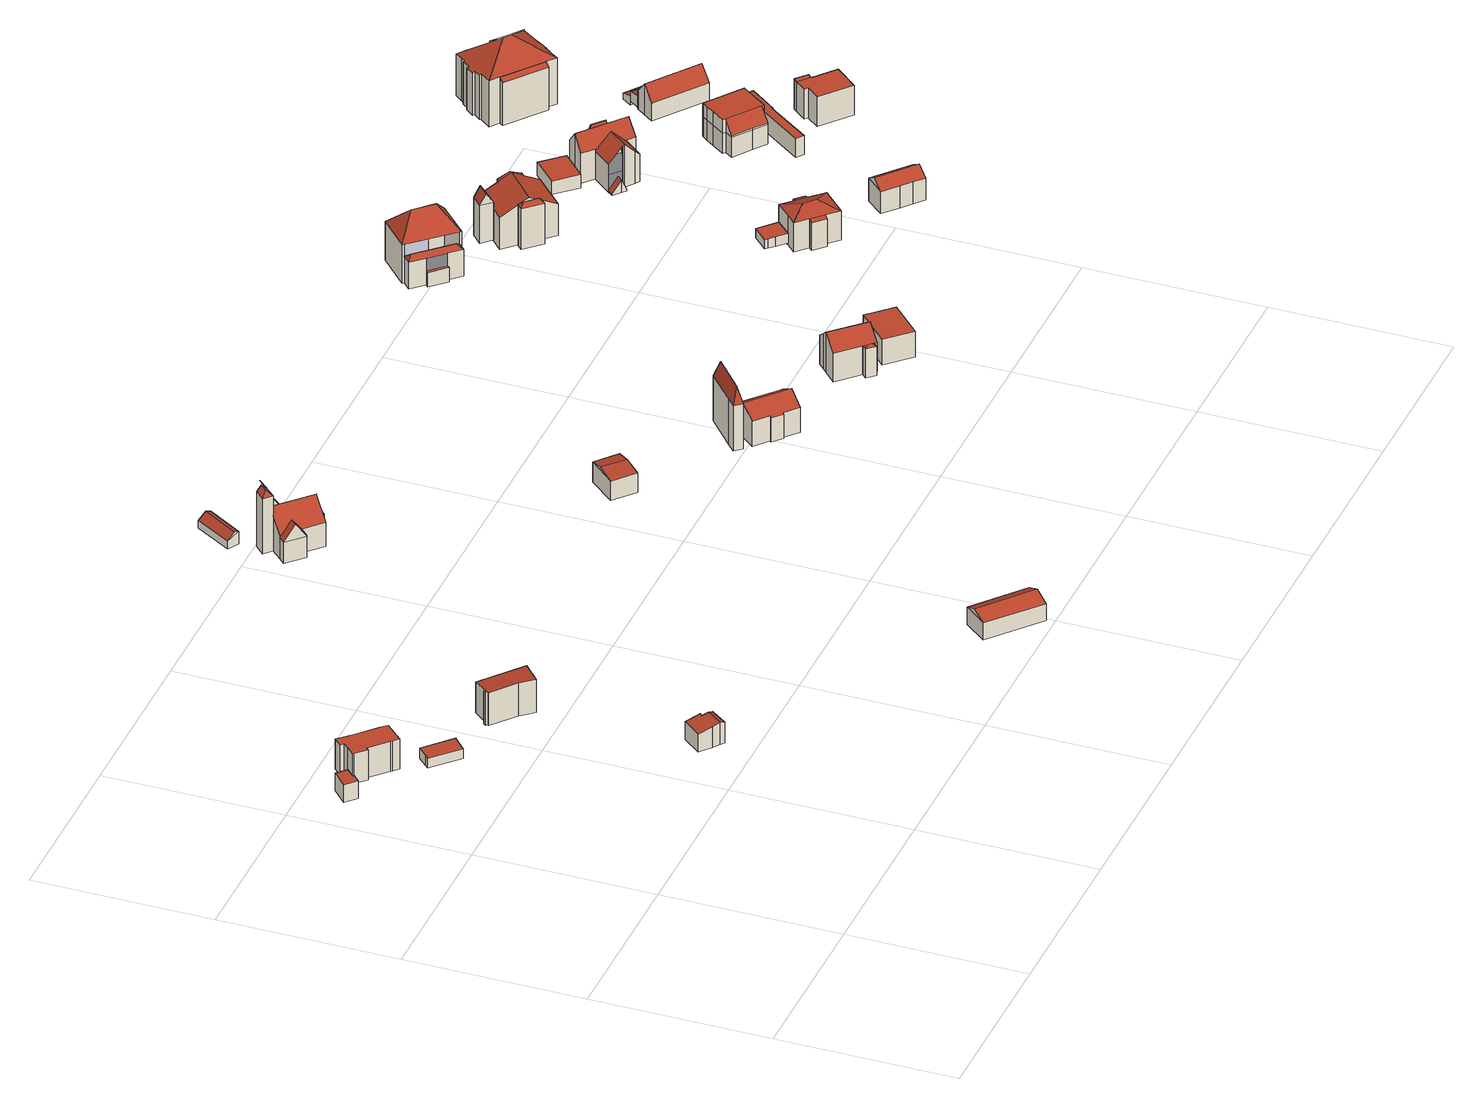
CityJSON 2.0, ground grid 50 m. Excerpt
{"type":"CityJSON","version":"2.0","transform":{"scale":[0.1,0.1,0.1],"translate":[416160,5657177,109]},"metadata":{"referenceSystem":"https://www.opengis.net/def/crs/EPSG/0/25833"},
"CityObjects":{
"building1":{"type":"Building","attributes":{"Dachtyp_tdc":"tdcPolyFlatRoof","Gemeindeschluessel":14612000,"Dachneigung":0,"QualitaetDacherkennung":65,"Geometrietyp2DReferenz":"3000","measuredHeight":5.23,"function":"31001_9998","roofType":"1000"},"geometry":[{"type":"Solid","lod":"2","boundaries":[[[[0,1,2,3]],[[1,4,5,2]],[[4,6,7,5]],[[6,8,9,7]],[[8,10,11,9]],[[10,0,3,11]],[[10,8,6,4,1,0]],[[3,2,5,7,9,11]]]],"semantics":{"surfaces":[{"type":"WallSurface"},{"type":"RoofSurface"},{"type":"GroundSurface"}],"values":[[0,0,0,0,0,0,1,2]]}}]},
"building2":{"type":"Building","attributes":{"Dachtyp_tdc":"tdcPolyFlatRoof","Gemeindeschluessel":14612000,"Dachneigung":0,"QualitaetDacherkennung":48,"Geometrietyp2DReferenz":"3000","measuredHeight":9.13,"function":"31001_9998","roofType":"1000"},"geometry":[{"type":"Solid","lod":"2","boundaries":[[[[12,13,14,15]],[[13,16,17,14]],[[16,18,19,17]],[[18,20,21,19]],[[20,22,23,21]],[[22,24,25,23]],[[24,26,27,25]],[[26,28,29,27]],[[26,24,22,20,18,16,13,12,30,31,32,33,34,35,36,28]],[[29,37,38,39,40,41,42,43,15,14,17,19,21,23,25,27]],[[28,36,37,29]],[[36,35,38,37]],[[35,34,39,38]],[[34,33,40,39]],[[33,32,41,40]],[[32,31,42,41]],[[31,30,43,42]],[[30,12,15,43]]]],"semantics":{"surfaces":[{"type":"WallSurface"},{"type":"RoofSurface"},{"type":"GroundSurface"}],"values":[[0,0,0,0,0,0,0,0,1,2,0,0,0,0,0,0,0,0]]}}]},
"building3":{"type":"Building","attributes":{"Dachtyp_tdc":"tdcFreeFormRoof","Gemeindeschluessel":14612000,"Dachneigung":10.01,"QualitaetDacherkennung":47,"Geometrietyp2DReferenz":"3000","measuredHeight":3.62,"function":"31001_9998","roofType":"5000"},"geometry":[{"type":"Solid","lod":"2","boundaries":[[[[44,45,46,47]],[[45,48,49,46]],[[48,50,51,49]],[[50,52,53,51]],[[52,54,55,53]],[[54,44,47,55]],[[54,56,57,45,44]],[[56,52,50,48,57]],[[48,45,57]],[[54,52,56]],[[47,46,49,51,53,55]]]],"semantics":{"surfaces":[{"type":"WallSurface"},{"type":"RoofSurface"},{"type":"GroundSurface"}],"values":[[0,0,0,0,0,0,1,1,0,0,2]]}}]},
"building4":{"type":"Building","attributes":{"Dachtyp_tdc":"tdcPolyFlatRoof","Gemeindeschluessel":14612000,"Dachneigung":5.94,"QualitaetDacherkennung":74,"Geometrietyp2DReferenz":"3000","measuredHeight":10.1,"function":"31001_9998","roofType":"2100"},"geometry":[{"type":"Solid","lod":"2","boundaries":[[[[58,59,60,61]],[[59,62,63,60]],[[62,64,65,63]],[[64,66,67,65]],[[66,68,69,67]],[[68,70,71,69]],[[70,72,73,71]],[[72,74,75,73]],[[74,58,61,75]],[[74,72,70,68,66,64,62,59,58]],[[61,60,63,65,67,69,71,73,75]]]],"semantics":{"surfaces":[{"type":"WallSurface"},{"type":"RoofSurface"},{"type":"GroundSurface"}],"values":[[0,0,0,0,0,0,0,0,0,1,2]]}}]},
"building5":{"type":"Building","attributes":{"Dachtyp_tdc":"tdcGableRoof","Gemeindeschluessel":14612000,"Dachneigung":10.72,"QualitaetDacherkennung":28,"Geometrietyp2DReferenz":"3000","measuredHeight":6.72,"function":"31001_9998","roofType":"3100"},"geometry":[{"type":"Solid","lod":"2","boundaries":[[[[76,77,78,79]],[[77,80,81,78]],[[80,82,83,81]],[[82,84,85,83]],[[84,86,87,85]],[[86,88,89,87]],[[88,90,91,89]],[[90,92,93,91]],[[92,94,95,93]],[[94,96,97,95]],[[96,76,79,97]],[[92,90,88,86,84,82,80,77]],[[77,76,96,94,92]],[[79,78,81,83,85,87,89,91,93,95,97]]]],"semantics":{"surfaces":[{"type":"WallSurface"},{"type":"RoofSurface"},{"type":"GroundSurface"}],"values":[[0,0,0,0,0,0,0,0,0,0,0,1,1,2]]}}]},
"building6":{"type":"Building","attributes":{"Gemeindeschluessel":14612000,"Geometrietyp2DReferenz":"3000","function":"31001_9998","roofType":"9999"},"children":["building6-1","building6-2","building6-3","building6-4","building6-5"]},
"building6-1":{"type":"BuildingPart","attributes":{"Dachtyp_tdc":"tdcFreeFormRoof","Dachneigung":42.3,"QualitaetDacherkennung":15,"Geometrietyp2DReferenz":"3000","measuredHeight":6.82,"roofType":"5000"},"parents":["building6"],"geometry":[{"type":"MultiSurface","lod":"2","boundaries":[[[98,99,100,101]],[[99,102,103,100]],[[102,104,105,103]],[[104,106,107,105]],[[106,108,109,107]],[[110,98,101,111]],[[106,104,102,99,112]],[[99,98,110,112]],[[110,113,108,106,112]],[[101,100,103,105,107,109,114,111]]],"semantics":{"surfaces":[{"type":"WallSurface"},{"type":"RoofSurface"},{"type":"GroundSurface"}],"values":[0,0,0,0,0,0,1,1,1,2]}}]},
"building6-2":{"type":"BuildingPart","attributes":{"Dachtyp_tdc":"tdcGableRoof","Dachneigung":41.03,"QualitaetDacherkennung":47,"Geometrietyp2DReferenz":"3000","measuredHeight":12.48,"roofType":"3100"},"parents":["building6"],"geometry":[{"type":"MultiSurface","lod":"2","boundaries":[[[115,116,117,118,119]],[[120,121,101,122,123]],[[124,125,126,109,108]],[[125,127,128,129,130,126]],[[131,121,120,132,133,134,135,136]],[[136,116,115,137,138,127,125,124,131]],[[130,118,117,139,140,141,122,101,111,114,109,126]]],"semantics":{"surfaces":[{"type":"WallSurface"},{"type":"RoofSurface"},{"type":"GroundSurface"}],"values":[0,0,0,0,1,1,2]}}]},
"building6-3":{"type":"BuildingPart","attributes":{"Dachtyp_tdc":"tdcGableRoof","Dachneigung":53.99,"QualitaetDacherkennung":70,"Geometrietyp2DReferenz":"3000","measuredHeight":10.86,"roofType":"3100"},"parents":["building6"],"geometry":[{"type":"MultiSurface","lod":"2","boundaries":[[[129,142,143,130]],[[142,144,145,143]],[[144,146,147,145]],[[146,119,118,147]],[[148,137,119,146,149]],[[149,150,151,128,138,148]],[[129,128,151,142]],[[142,151,150,144]],[[144,150,149,146]],[[130,143,145,147,118]]],"semantics":{"surfaces":[{"type":"WallSurface"},{"type":"RoofSurface"},{"type":"GroundSurface"}],"values":[0,0,0,0,1,1,0,0,0,2]}}]},
"building6-4":{"type":"BuildingPart","attributes":{"Dachtyp_tdc":"tdcFreeFormRoof","Dachneigung":44.39,"QualitaetDacherkennung":3,"Geometrietyp2DReferenz":"3000","measuredHeight":18.16,"roofType":"5000"},"parents":["building6"],"geometry":[{"type":"MultiSurface","lod":"2","boundaries":[[[152,153,154,117,116]],[[153,155,156,154]],[[155,157,158,156]],[[157,159,160,161,162,158]],[[157,155,153,163]],[[153,152,163]],[[152,160,164,159,157,163]],[[117,154,156,158,162,140,162,139]]],"semantics":{"surfaces":[{"type":"WallSurface"},{"type":"RoofSurface"},{"type":"GroundSurface"}],"values":[0,0,0,0,1,1,1,2]}}]},
"building6-5":{"type":"BuildingPart","attributes":{"Dachtyp_tdc":"tdcGableRoof","Dachneigung":55.32,"QualitaetDacherkennung":67,"Geometrietyp2DReferenz":"3000","measuredHeight":10.9,"roofType":"3100"},"parents":["building6"],"geometry":[{"type":"MultiSurface","lod":"2","boundaries":[[[165,166,167,140]],[[166,168,169,167]],[[168,170,171,169]],[[170,123,122,171]],[[168,166,165,134,172]],[[172,132,123,170,168]],[[141,140,167,169,171,122]]],"semantics":{"surfaces":[{"type":"WallSurface"},{"type":"RoofSurface"},{"type":"GroundSurface"}],"values":[0,0,0,0,1,1,2]}}]},
"building7":{"type":"Building","attributes":{"Dachtyp_tdc":"tdcGableRoof","Gemeindeschluessel":14612000,"Dachneigung":39.72,"QualitaetDacherkennung":53,"Geometrietyp2DReferenz":"3000","measuredHeight":4.25,"function":"31001_9998","roofType":"3100"},"geometry":[{"type":"Solid","lod":"2","boundaries":[[[[173,174,175,176]],[[174,177,178,175]],[[177,179,180,178]],[[179,173,176,180]],[[177,174,181]],[[173,179,182]],[[174,173,182,181]],[[179,177,181,182]],[[176,175,178,180]]]],"semantics":{"surfaces":[{"type":"WallSurface"},{"type":"RoofSurface"},{"type":"GroundSurface"}],"values":[[0,0,0,0,0,0,1,1,2]]}}]},
"building8":{"type":"Building","attributes":{"Dachtyp_tdc":"tdcGableRoof","Gemeindeschluessel":14612000,"Dachneigung":25.48,"QualitaetDacherkennung":71,"Geometrietyp2DReferenz":"3000","measuredHeight":7.14,"function":"31001_9998","roofType":"3100"},"geometry":[{"type":"Solid","lod":"2","boundaries":[[[[183,184,185,186]],[[184,187,188,185]],[[187,189,190,188]],[[189,183,186,190]],[[187,184,191]],[[183,189,192]],[[184,183,192,191]],[[189,187,191,192]],[[186,185,188,190]]]],"semantics":{"surfaces":[{"type":"WallSurface"},{"type":"RoofSurface"},{"type":"GroundSurface"}],"values":[[0,0,0,0,0,0,1,1,2]]}}]},
"building9":{"type":"Building","attributes":{"Dachtyp_tdc":"tdcGableRoof","Gemeindeschluessel":14612000,"Dachneigung":10.54,"QualitaetDacherkennung":59,"Geometrietyp2DReferenz":"3000","measuredHeight":6.88,"function":"31001_9998","roofType":"3100"},"geometry":[{"type":"Solid","lod":"2","boundaries":[[[[193,194,195,196]],[[194,197,198,195]],[[197,199,200,198]],[[199,193,196,200]],[[197,194,201]],[[193,199,202]],[[194,193,202,201]],[[199,197,201,202]],[[196,195,198,200]]]],"semantics":{"surfaces":[{"type":"WallSurface"},{"type":"RoofSurface"},{"type":"GroundSurface"}],"values":[[0,0,0,0,0,0,1,1,2]]}}]},
"building10":{"type":"Building","attributes":{"Dachtyp_tdc":"tdcFreeFormRoof","Gemeindeschluessel":14612000,"Dachneigung":73.5,"QualitaetDacherkennung":6,"Geometrietyp2DReferenz":"3000","measuredHeight":18.43,"function":"31001_9998","roofType":"5000"},"geometry":[{"type":"Solid","lod":"2","boundaries":[[[[203,204,205,206]],[[204,207,208,205]],[[207,209,210,208]],[[209,211,212,210]],[[211,213,214,212]],[[213,203,206,214]],[[215,209,207]],[[207,204,203,216,215]],[[216,203,213]],[[213,211,209,215,216]],[[206,205,208,210,212,214]]]],"semantics":{"surfaces":[{"type":"WallSurface"},{"type":"RoofSurface"},{"type":"GroundSurface"}],"values":[[0,0,0,0,0,0,1,1,1,1,2]]}}]},
"building11":{"type":"Building","attributes":{"Gemeindeschluessel":14612000,"Geometrietyp2DReferenz":"3000","function":"31001_9998","roofType":"9999"},"children":["building11-1","building11-2"]},
"building11-1":{"type":"BuildingPart","attributes":{"Dachtyp_tdc":"tdcPolyFlatRoof","Dachneigung":26.13,"QualitaetDacherkennung":41,"Geometrietyp2DReferenz":"3000","measuredHeight":3.86,"roofType":"2100"},"parents":["building11"],"geometry":[{"type":"MultiSurface","lod":"2","boundaries":[[[217,218,219,220]],[[218,221,222,219]],[[221,223,224,222]],[[223,221,218,217]],[[220,219,222,224]]],"semantics":{"surfaces":[{"type":"WallSurface"},{"type":"RoofSurface"},{"type":"GroundSurface"}],"values":[0,0,0,1,2]}}]},
"building11-2":{"type":"BuildingPart","attributes":{"Dachtyp_tdc":"tdcGableRoof","Dachneigung":32.23,"QualitaetDacherkennung":64,"Geometrietyp2DReferenz":"3000","measuredHeight":10.44,"roofType":"3100"},"parents":["building11"],"geometry":[{"type":"MultiSurface","lod":"2","boundaries":[[[225,226,227,228]],[[226,229,230,227]],[[229,231,232,230]],[[231,233,234,232]],[[233,235,236,234]],[[235,237,217,220,236]],[[238,224,223]],[[238,239,240,224]],[[239,241,242,240]],[[241,243,244,242]],[[243,245,246,244]],[[245,247,248,246]],[[247,225,228,248]],[[243,241,239,238,237,235,233]],[[233,231,229,226,225,247,245,243]],[[228,227,230,232,234,236,220,224,240,242,244,246,248]]],"semantics":{"surfaces":[{"type":"WallSurface"},{"type":"RoofSurface"},{"type":"GroundSurface"}],"values":[0,0,0,0,0,0,0,0,0,0,0,0,0,1,1,2]}}]},
"building12":{"type":"Building","attributes":{"Gemeindeschluessel":14612000,"Geometrietyp2DReferenz":"3000","function":"31001_9998","roofType":"9999"},"children":["building12-1","building12-2"]},
"building12-1":{"type":"BuildingPart","attributes":{"Dachtyp_tdc":"tdcFreeFormRoof","Dachneigung":37.17,"QualitaetDacherkennung":11,"Geometrietyp2DReferenz":"3000","measuredHeight":9.42,"roofType":"5000"},"parents":["building12"],"geometry":[{"type":"MultiSurface","lod":"2","boundaries":[[[249,250,251,252,253]],[[254,255,256,257,258]],[[255,249,253,256]],[[259,255,254]],[[260,259,254,250]],[[260,250,249]],[[259,260,249,255]],[[253,252,257,256]]],"semantics":{"surfaces":[{"type":"WallSurface"},{"type":"RoofSurface"},{"type":"GroundSurface"}],"values":[0,0,0,1,1,1,1,2]}}]},
"building12-2":{"type":"BuildingPart","attributes":{"Dachtyp_tdc":"tdcGableRoof","Dachneigung":39.89,"QualitaetDacherkennung":59,"Geometrietyp2DReferenz":"3000","measuredHeight":12.3,"roofType":"3100"},"parents":["building12"],"geometry":[{"type":"MultiSurface","lod":"2","boundaries":[[[251,261,262,252]],[[261,263,264,262]],[[263,265,266,264]],[[265,267,268,266]],[[267,269,270,268]],[[269,271,272,270]],[[271,273,274,272]],[[273,275,276,274]],[[275,277,278,276]],[[277,258,257,278]],[[275,273,271,269,267,265]],[[265,263,261,251,258,277,275]],[[252,262,264,266,268,270,272,274,276,278,257]]],"semantics":{"surfaces":[{"type":"WallSurface"},{"type":"RoofSurface"},{"type":"GroundSurface"}],"values":[0,0,0,0,0,0,0,0,0,0,1,1,2]}}]},
"building13":{"type":"Building","attributes":{"Dachtyp_tdc":"tdcPolyFlatRoof","Gemeindeschluessel":14612000,"Dachneigung":0,"QualitaetDacherkennung":48,"Geometrietyp2DReferenz":"3000","measuredHeight":7.68,"function":"31001_9998","roofType":"1000"},"geometry":[{"type":"Solid","lod":"2","boundaries":[[[[279,280,281,282]],[[280,283,284,281]],[[283,285,286,284]],[[285,279,282,286]],[[285,283,280,279]],[[282,281,284,286]]]],"semantics":{"surfaces":[{"type":"WallSurface"},{"type":"RoofSurface"},{"type":"GroundSurface"}],"values":[[0,0,0,0,1,2]]}}]},
"building14":{"type":"Building","attributes":{"Gemeindeschluessel":14612000,"Geometrietyp2DReferenz":"3000","function":"31001_9998","roofType":"9999"},"children":["building14-1","building14-2","building14-3","building14-4"]},
"building14-1":{"type":"BuildingPart","attributes":{"Dachtyp_tdc":"tdcHipRoof","Dachneigung":46.62,"QualitaetDacherkennung":77,"Geometrietyp2DReferenz":"3000","measuredHeight":17.68,"roofType":"3200"},"parents":["building14"],"geometry":[{"type":"MultiSurface","lod":"2","boundaries":[[[287,288,289]],[[287,290,291,288]],[[290,292,293,291]],[[292,294,295,293]],[[294,296,295]],[[297,298,299]],[[297,300,301,298]],[[300,302,303,301]],[[302,304,305,303]],[[304,306,305]],[[302,300,307]],[[292,290,308]],[[300,297,294,292,308,307]],[[290,287,304,302,307,308]],[[288,291,293,295,298,301,303,305]]],"semantics":{"surfaces":[{"type":"WallSurface"},{"type":"RoofSurface"},{"type":"GroundSurface"}],"values":[0,0,0,0,0,0,0,0,0,0,1,1,1,1,2]}}]},
"building14-2":{"type":"BuildingPart","attributes":{"Dachtyp_tdc":"tdcPolyFlatRoof","Dachneigung":0,"QualitaetDacherkennung":0,"Geometrietyp2DReferenz":"3000","measuredHeight":10.54,"roofType":"9999"},"parents":["building14"],"geometry":[{"type":"MultiSurface","lod":"2","boundaries":[[[296,299,309,310]],[[310,309,311,312]],[[309,299,298,311]],[[296,310,312,295]],[[312,311,298,295]],[[295,298,299,296]]],"semantics":{"surfaces":[{"type":"RoofSurface"},{"type":"WallSurface"},{"type":"GroundSurface"},{"type":"ClosureSurface","isClosure":"1","QuelleClosure":"LoD1Solid"}],"values":[0,1,1,1,2,3]}}]},
"building14-3":{"type":"BuildingPart","attributes":{"Dachtyp_tdc":"tdcFreeFormRoof","Dachneigung":41.03,"QualitaetDacherkennung":16,"Geometrietyp2DReferenz":"3000","measuredHeight":9.42,"roofType":"5000"},"parents":["building14"],"geometry":[{"type":"MultiSurface","lod":"2","boundaries":[[[313,314,315,316]],[[314,289,288,315]],[[306,317,318,305]],[[317,319,320,318]],[[319,321,322,320]],[[317,306,323]],[[306,289,324,323]],[[289,314,324]],[[314,313,321,319,317,323,324]],[[316,315,288,305,318,320]],[[313,316,325]]],"semantics":{"surfaces":[{"type":"WallSurface"},{"type":"RoofSurface"},{"type":"GroundSurface"}],"values":[0,0,0,0,0,1,1,1,1,2,0]}}]},
"building14-4":{"type":"BuildingPart","attributes":{"Dachtyp_tdc":"tdcPolyFlatRoof","Dachneigung":0,"QualitaetDacherkennung":39,"Geometrietyp2DReferenz":"3000","measuredHeight":4.36,"roofType":"1000"},"parents":["building14"],"geometry":[{"type":"MultiSurface","lod":"2","boundaries":[[[322,326,327,320]],[[326,328,329,327]],[[328,325,316,329]],[[325,328,326,322]],[[320,327,329,316]]],"semantics":{"surfaces":[{"type":"WallSurface"},{"type":"RoofSurface"},{"type":"GroundSurface"}],"values":[0,0,0,1,2]}}]},
"building15":{"type":"Building","attributes":{"Dachtyp_tdc":"tdcFreeFormRoof","Gemeindeschluessel":14612000,"Dachneigung":59.03,"QualitaetDacherkennung":17,"Geometrietyp2DReferenz":"3000","measuredHeight":14.46,"function":"31001_9998","roofType":"5000"},"geometry":[{"type":"Solid","lod":"2","boundaries":[[[[330,331,332,333]],[[331,334,335,332]],[[336,337,331,330]],[[336,330,338]],[[337,336,338,334]],[[337,334,331]],[[335,339,333,332]],[[334,338,339,335]],[[338,330,333,339]]]],"semantics":{"surfaces":[{"type":"WallSurface"},{"type":"RoofSurface"},{"type":"GroundSurface"}],"values":[[0,0,1,0,1,0,2,0,0]]}}]},
"building16":{"type":"Building","attributes":{"Gemeindeschluessel":14612000,"Geometrietyp2DReferenz":"3000","function":"31001_9998","roofType":"9999"},"children":["building16-1","building16-2","building16-3"]},
"building16-1":{"type":"BuildingPart","attributes":{"Dachtyp_tdc":"tdcGableRoof","Dachneigung":26.7,"QualitaetDacherkennung":48,"Geometrietyp2DReferenz":"3000","measuredHeight":13.69,"roofType":"3100"},"parents":["building16"],"geometry":[{"type":"MultiSurface","lod":"2","boundaries":[[[340,341,342,343]],[[341,344,345,342]],[[346,347,348,349]],[[347,350,351,348]],[[350,352,353,351]],[[352,354,355,353]],[[354,356,357,355]],[[358,359,360,361]],[[362,363,364,356,354,352,350,347,346,365,366]],[[366,367,344,341,340,359,358,368,369,362]],[[343,342,345,370,349,348,351,353,355,357,371,361,360]],[[359,340,343,360]]],"semantics":{"surfaces":[{"type":"WallSurface"},{"type":"RoofSurface"},{"type":"GroundSurface"}],"values":[0,0,0,0,0,0,0,0,1,1,2,0]}}]},
"building16-2":{"type":"BuildingPart","attributes":{"Dachtyp_tdc":"tdcGableRoof","Dachneigung":24.1,"QualitaetDacherkennung":54,"Geometrietyp2DReferenz":"3000","measuredHeight":13.6,"roofType":"3100"},"parents":["building16"],"geometry":[{"type":"MultiSurface","lod":"2","boundaries":[[[372,373,374,357]],[[373,375,376,374]],[[375,377,378,376]],[[377,379,380,378]],[[379,381,358,361,380]],[[372,357,356]],[[372,363,382,383,384,373]],[[379,385,383,382,386,369,381]],[[377,385,379]],[[375,384,383,385,377]],[[373,384,375]],[[374,376,378,380,361,371,357]]],"semantics":{"surfaces":[{"type":"WallSurface"},{"type":"RoofSurface"},{"type":"GroundSurface"}],"values":[0,0,0,0,0,0,1,1,0,0,0,2]}}]},
"building16-3":{"type":"BuildingPart","attributes":{"Dachtyp_tdc":"tdcFreeFormRoof","Dachneigung":48.99,"QualitaetDacherkennung":11,"Geometrietyp2DReferenz":"3000","measuredHeight":13.54,"roofType":"5000"},"parents":["building16"],"geometry":[{"type":"MultiSurface","lod":"2","boundaries":[[[387,388,389,345,344]],[[388,390,391,389]],[[390,392,393,391]],[[392,394,395,393]],[[394,396,349,395]],[[396,346,349]],[[397,398,392,390]],[[390,388,387,397]],[[398,397,387,367,399,365,396]],[[396,394,392,398]],[[345,389,391,393,395,349,370]]],"semantics":{"surfaces":[{"type":"WallSurface"},{"type":"RoofSurface"},{"type":"GroundSurface"}],"values":[0,0,0,0,0,0,1,1,1,1,2]}}]},
"building17":{"type":"Building","attributes":{"Dachtyp_tdc":"tdcPolyFlatRoof","Gemeindeschluessel":14612000,"Dachneigung":0,"QualitaetDacherkennung":57,"Geometrietyp2DReferenz":"3000","measuredHeight":2.85,"function":"31001_9998","roofType":"1000"},"geometry":[{"type":"Solid","lod":"2","boundaries":[[[[400,401,402,403]],[[401,404,405,402]],[[404,406,407,405]],[[406,408,409,407]],[[408,410,411,409]],[[410,400,403,411]],[[410,408,406,404,401,400]],[[403,402,405,407,409,411]]]],"semantics":{"surfaces":[{"type":"WallSurface"},{"type":"RoofSurface"},{"type":"GroundSurface"}],"values":[[0,0,0,0,0,0,1,2]]}}]},
"building18":{"type":"Building","attributes":{"Gemeindeschluessel":14612000,"Geometrietyp2DReferenz":"3000","function":"31001_9998","roofType":"9999"},"children":["building18-1","building18-2","building18-3"]},
"building18-1":{"type":"BuildingPart","attributes":{"Dachtyp_tdc":"tdcPolyFlatRoof","Dachneigung":25.33,"QualitaetDacherkennung":36,"Geometrietyp2DReferenz":"3000","measuredHeight":8.85,"roofType":"2100"},"parents":["building18"],"geometry":[{"type":"MultiSurface","lod":"2","boundaries":[[[412,413,414,415]],[[413,416,417,414]],[[416,418,419,417]],[[418,416,413,412]],[[415,414,417,419]]],"semantics":{"surfaces":[{"type":"WallSurface"},{"type":"RoofSurface"},{"type":"GroundSurface"}],"values":[0,0,0,1,2]}}]},
"building18-2":{"type":"BuildingPart","attributes":{"Dachtyp_tdc":"tdcPolyFlatRoof","Dachneigung":26.43,"QualitaetDacherkennung":34,"Geometrietyp2DReferenz":"3000","measuredHeight":8.83,"roofType":"2100"},"parents":["building18"],"geometry":[{"type":"MultiSurface","lod":"2","boundaries":[[[420,421,422,423]],[[424,425,426,427]],[[424,428,429,425]],[[428,430,431,429]],[[430,420,423,431]],[[430,428,424,427,432,421,420]],[[423,422,433,426,425,429,431]]],"semantics":{"surfaces":[{"type":"WallSurface"},{"type":"RoofSurface"},{"type":"GroundSurface"}],"values":[0,0,0,0,0,1,2]}}]},
"building18-3":{"type":"BuildingPart","attributes":{"Dachtyp_tdc":"tdcHipRoof","Dachneigung":22.82,"QualitaetDacherkennung":82,"Geometrietyp2DReferenz":"3000","measuredHeight":10.72,"roofType":"3200"},"parents":["building18"],"geometry":[{"type":"MultiSurface","lod":"2","boundaries":[[[418,434,435,419]],[[434,436,437,435]],[[436,438,439,437]],[[438,440,441,439]],[[440,427,426,441]],[[421,442,443,422]],[[442,444,445,443]],[[444,446,447,445]],[[446,448,449,447]],[[448,412,415,449]],[[448,446,450]],[[440,438,436,451]],[[446,444,442,421,432,427,440,451,450]],[[436,434,418,412,448,450,451]],[[419,435,437,439,441,426,433,422,443,445,447,449,415]]],"semantics":{"surfaces":[{"type":"WallSurface"},{"type":"RoofSurface"},{"type":"GroundSurface"}],"values":[0,0,0,0,0,0,0,0,0,0,1,1,1,1,2]}}]},
"building19":{"type":"Building","attributes":{"Dachtyp_tdc":"tdcPolyFlatRoof","Gemeindeschluessel":14612000,"Dachneigung":0,"QualitaetDacherkennung":91,"Geometrietyp2DReferenz":"3000","measuredHeight":4.01,"function":"31001_9998","roofType":"1000"},"geometry":[{"type":"Solid","lod":"2","boundaries":[[[[452,453,454,455]],[[453,456,457,454]],[[456,458,459,457]],[[458,452,455,459]],[[458,456,453,452]],[[455,454,457,459]]]],"semantics":{"surfaces":[{"type":"WallSurface"},{"type":"RoofSurface"},{"type":"GroundSurface"}],"values":[[0,0,0,0,1,2]]}}]},
"building20":{"type":"Building","attributes":{"Gemeindeschluessel":14612000,"Geometrietyp2DReferenz":"3000","function":"31001_9998","roofType":"9999"},"children":["building20-1","building20-2","building20-3","building20-4"]},
"building20-1":{"type":"BuildingPart","attributes":{"Dachtyp_tdc":"tdcGableRoof","Dachneigung":49.41,"QualitaetDacherkennung":10,"Geometrietyp2DReferenz":"3000","measuredHeight":3.72,"roofType":"3100"},"parents":["building20"],"geometry":[{"type":"MultiSurface","lod":"2","boundaries":[[[460,461,462,463]],[[461,464,465,462]],[[464,466,467,465]],[[468,469,470,471]],[[469,460,463,470]],[[472,466,464,461]],[[461,460,469,468,472]],[[463,462,465,467,473,471,470]]],"semantics":{"surfaces":[{"type":"WallSurface"},{"type":"RoofSurface"},{"type":"GroundSurface"}],"values":[0,0,0,0,0,1,1,2]}}]},
"building20-2":{"type":"BuildingPart","attributes":{"Dachtyp_tdc":"tdcGableRoof","Dachneigung":49.27,"QualitaetDacherkennung":55,"Geometrietyp2DReferenz":"3000","measuredHeight":13.12,"roofType":"3100"},"parents":["building20"],"geometry":[{"type":"MultiSurface","lod":"2","boundaries":[[[474,475,476]],[[474,477,478,475]],[[477,479,480,478]],[[479,481,482,480]],[[481,483,484,482]],[[483,485,486,484]],[[485,487,486]],[[488,489,490]],[[488,491,492,489]],[[491,493,494,492]],[[493,495,496,494]],[[495,497,498,496]],[[497,499,498]],[[493,491,488,485,483,481,479]],[[479,477,474,500,501,502,497,495,493]],[[503,475,478,480,482,484,486,489,492,494,496,498]]],"semantics":{"surfaces":[{"type":"WallSurface"},{"type":"RoofSurface"},{"type":"GroundSurface"}],"values":[0,0,0,0,0,0,0,0,0,0,0,0,0,1,1,2]}}]},
"building20-3":{"type":"BuildingPart","attributes":{"Dachtyp_tdc":"tdcFreeFormRoof","Dachneigung":77.03,"QualitaetDacherkennung":20,"Geometrietyp2DReferenz":"3000","measuredHeight":11.06,"roofType":"5000"},"parents":["building20"],"geometry":[{"type":"MultiSurface","lod":"2","boundaries":[[[504,505,506,507]],[[505,508,509,506]],[[508,490,489,509]],[[487,504,507,486]],[[510,490,508]],[[508,505,504,511,510]],[[511,504,487]],[[510,511,487,490]],[[507,506,509,489,486]]],"semantics":{"surfaces":[{"type":"WallSurface"},{"type":"RoofSurface"},{"type":"GroundSurface"}],"values":[0,0,0,0,1,1,1,1,2]}}]},
"building20-4":{"type":"BuildingPart","attributes":{"Dachtyp_tdc":"tdcGableRoof","Dachneigung":44.99,"QualitaetDacherkennung":55,"Geometrietyp2DReferenz":"3000","measuredHeight":12.98,"roofType":"3100"},"parents":["building20"],"geometry":[{"type":"MultiSurface","lod":"2","boundaries":[[[512,513,514,515]],[[513,516,517,514]],[[516,518,470,517]],[[518,519,468,471,470]],[[520,476,475,467,466]],[[499,512,515,498]],[[521,500,476,520,519,518,516]],[[516,513,512,499,502,521]],[[515,514,517,470,471,473,467,475,503,498]]],"semantics":{"surfaces":[{"type":"WallSurface"},{"type":"RoofSurface"},{"type":"GroundSurface"}],"values":[0,0,0,0,0,0,1,1,2]}}]},
"building21":{"type":"Building","attributes":{"Dachtyp_tdc":"tdcGableRoof","Gemeindeschluessel":14612000,"Dachneigung":34.4,"QualitaetDacherkennung":78,"Geometrietyp2DReferenz":"3000","measuredHeight":8.94,"function":"31001_9998","roofType":"3100"},"geometry":[{"type":"Solid","lod":"2","boundaries":[[[[522,523,524,525]],[[523,526,527,524]],[[526,528,529,527]],[[528,530,531,529]],[[530,532,533,531]],[[532,522,525,533]],[[532,534,535,526,523,522]],[[528,535,534,530]],[[530,534,532]],[[526,535,528]],[[525,524,527,529,531,533]]]],"semantics":{"surfaces":[{"type":"WallSurface"},{"type":"RoofSurface"},{"type":"GroundSurface"}],"values":[[0,0,0,0,0,0,1,1,0,0,2]]}}]},
"building22":{"type":"Building","attributes":{"Dachtyp_tdc":"tdcFreeFormRoof","Gemeindeschluessel":14612000,"Dachneigung":0.334,"QualitaetDacherkennung":67,"Geometrietyp2DReferenz":"3000","measuredHeight":10.22,"function":"31001_9998","roofType":"5000"},"geometry":[{"type":"Solid","lod":"2","boundaries":[[[[536,537,538]],[[539,540,541,542]],[[542,541,543,544]],[[544,543,536]],[[545,546,547,548,549,550,551,552,553,554,555,556,557,558,559,560,561,562,563]],[[538,564,546,545]],[[564,565,547,546]],[[565,566,548,547]],[[566,567,549,548]],[[567,568,550,549]],[[568,569,551,550]],[[569,570,552,551]],[[570,571,553,552]],[[571,572,554,553]],[[572,573,555,554]],[[573,574,556,555]],[[574,575,557,556]],[[575,576,558,557]],[[576,577,559,558]],[[577,539,560,559]],[[539,542,561,560]],[[542,544,562,561]],[[544,536,563,562]],[[536,538,545,563]],[[536,543,541,540,578,579,580,537]],[[581,582,583,584,585]],[[586,587,588,589,579,578,590,591,592,593,581,585]],[[572,582,581,573]],[[573,581,593,574]],[[574,593,592,575]],[[575,592,591,576]],[[576,591,590,577]],[[577,590,578,540,539]],[[564,580,579,589,565]],[[565,589,588,566]],[[566,588,587,567]],[[567,587,586,568]],[[568,586,585,569]],[[569,585,584,570]],[[570,584,583,571]],[[571,583,582,572]],[[538,537,580,564]]]],"semantics":{"surfaces":[{"type":"WallSurface"},{"type":"GroundSurface"},{"type":"RoofSurface"}],"values":[[0,0,0,0,1,0,0,0,0,0,0,0,0,0,0,0,0,0,0,0,0,0,0,0,2,2,2,0,0,0,0,0,0,0,0,0,0,0,0,0,0,0]]}}]},
"building23":{"type":"Building","attributes":{"Dachtyp_tdc":"tdcPolyFlatRoof","Gemeindeschluessel":14612000,"Dachneigung":0,"QualitaetDacherkennung":1,"Geometrietyp2DReferenz":"3000","measuredHeight":5.7,"function":"31001_9998","roofType":"1000"},"geometry":[{"type":"Solid","lod":"2","boundaries":[[[[594,595,596,597]],[[595,598,599,596]],[[598,600,601,599]],[[600,602,603,601]],[[602,604,605,603]],[[604,606,607,605]],[[606,608,609,607]],[[608,594,597,609]],[[608,606,604,602,600,598,595,594]],[[597,596,599,601,603,605,607,609]]]],"semantics":{"surfaces":[{"type":"WallSurface"},{"type":"RoofSurface"},{"type":"GroundSurface"}],"values":[[0,0,0,0,0,0,0,0,1,2]]}}]},
"building24":{"type":"Building","attributes":{"Gemeindeschluessel":14612000,"Geometrietyp2DReferenz":"3000","function":"31001_9998","roofType":"9999"},"children":["building24-1","building24-2"]},
"building24-1":{"type":"BuildingPart","attributes":{"Dachtyp_tdc":"tdcPolyFlatRoof","Dachneigung":0,"QualitaetDacherkennung":61,"Geometrietyp2DReferenz":"3000","measuredHeight":8.96,"roofType":"1000"},"parents":["building24"],"geometry":[{"type":"MultiSurface","lod":"2","boundaries":[[[610,611,612,613]],[[611,614,615,612]],[[614,616,617,615]],[[616,618,619,620,617]],[[621,622,623,624,625]],[[622,610,613,623]],[[622,621,618,616,614,611,610]],[[613,612,615,617,620,624,623]]],"semantics":{"surfaces":[{"type":"WallSurface"},{"type":"RoofSurface"},{"type":"GroundSurface"}],"values":[0,0,0,0,0,0,1,2]}}]},
"building24-2":{"type":"BuildingPart","attributes":{"Dachtyp_tdc":"tdcPolyFlatRoof","Dachneigung":14.06,"QualitaetDacherkennung":63,"Geometrietyp2DReferenz":"3000","measuredHeight":9.16,"roofType":"2100"},"parents":["building24"],"geometry":[{"type":"MultiSurface","lod":"2","boundaries":[[[619,626,627,620]],[[626,628,629,627]],[[628,625,624,629]],[[625,628,626,619]],[[620,627,629,624]]],"semantics":{"surfaces":[{"type":"WallSurface"},{"type":"RoofSurface"},{"type":"GroundSurface"}],"values":[0,0,0,1,2]}}]},
"building25":{"type":"Building","attributes":{"Dachtyp_tdc":"tdcGableRoof","Gemeindeschluessel":14612000,"Dachneigung":50,"QualitaetDacherkennung":83,"Geometrietyp2DReferenz":"3000","measuredHeight":9.25,"function":"31001_9998","roofType":"3100"},"geometry":[{"type":"Solid","lod":"2","boundaries":[[[[630,631,632,633]],[[631,634,635,632]],[[634,636,637,635]],[[636,638,639,637]],[[638,640,641,639]],[[634,631,630,642]],[[642,643,644,640,638,636,634]],[[641,645,646,647,633,632,635,637,639]],[[642,630,633,647]],[[640,644,645,641]],[[644,643,646,645]],[[643,642,647,646]]]],"semantics":{"surfaces":[{"type":"WallSurface"},{"type":"RoofSurface"},{"type":"GroundSurface"}],"values":[[0,0,0,0,0,1,1,2,0,0,0,0]]}}]},
"building26":{"type":"Building","attributes":{"Dachtyp_tdc":"tdcPolyFlatRoof","Gemeindeschluessel":14612000,"Dachneigung":9.91,"QualitaetDacherkennung":76,"Geometrietyp2DReferenz":"3000","measuredHeight":3.75,"function":"31001_9998","roofType":"2100"},"geometry":[{"type":"Solid","lod":"2","boundaries":[[[[648,649,650,651]],[[649,652,653,650]],[[652,654,655,653]],[[654,648,651,655]],[[654,652,649,648]],[[651,650,653,655]]]],"semantics":{"surfaces":[{"type":"WallSurface"},{"type":"RoofSurface"},{"type":"GroundSurface"}],"values":[[0,0,0,0,1,2]]}}]},
"building27":{"type":"Building","attributes":{"Gemeindeschluessel":14612000,"Geometrietyp2DReferenz":"3000","function":"31001_9998","roofType":"9999"},"children":["building27-1","building27-2","building27-3","building27-4"]},
"building27-1":{"type":"BuildingPart","attributes":{"Dachtyp_tdc":"tdcPolyFlatRoof","Dachneigung":38.47,"QualitaetDacherkennung":31,"Geometrietyp2DReferenz":"3000","measuredHeight":13.9,"roofType":"2100"},"parents":["building27"],"geometry":[{"type":"MultiSurface","lod":"2","boundaries":[[[656,657,658,659]],[[657,660,661,658]],[[662,656,659,663]],[[662,660,657,656]],[[659,658,661,663]]],"semantics":{"surfaces":[{"type":"WallSurface"},{"type":"RoofSurface"},{"type":"GroundSurface"}],"values":[0,0,0,1,2]}}]},
"building27-2":{"type":"BuildingPart","attributes":{"Dachtyp_tdc":"tdcPolyFlatRoof","Dachneigung":37.28,"QualitaetDacherkennung":30,"Geometrietyp2DReferenz":"3000","measuredHeight":12.75,"roofType":"2100"},"parents":["building27"],"geometry":[{"type":"MultiSurface","lod":"2","boundaries":[[[664,665,666,667,668]],[[665,669,670,666]],[[669,671,672,673,670]],[[671,669,665,664]],[[667,666,670,673]]],"semantics":{"surfaces":[{"type":"WallSurface"},{"type":"RoofSurface"},{"type":"GroundSurface"}],"values":[0,0,0,1,2]}}]},
"building27-3":{"type":"BuildingPart","attributes":{"Dachtyp_tdc":"tdcHipRoof","Dachneigung":38.46,"QualitaetDacherkennung":35,"Geometrietyp2DReferenz":"3000","measuredHeight":19.55,"roofType":"3200"},"parents":["building27"],"geometry":[{"type":"MultiSurface","lod":"2","boundaries":[[[674,675,676,677,678]],[[675,679,680,676]],[[679,681,682,680]],[[681,683,684,682]],[[683,685,686,684]],[[685,687,688,686]],[[687,689,690,688]],[[689,691,692,690]],[[691,693,694,692]],[[693,695,663,694]],[[695,662,663]],[[696,697,698,699,700]],[[697,701,702,698]],[[701,703,704,702]],[[703,705,706,704]],[[705,707,708,706]],[[707,709,710,708]],[[709,711,712,710]],[[711,713,714,712]],[[713,715,716,714]],[[715,717,718,716]],[[717,719,720,718]],[[719,721,722,720]],[[721,723,724,725,722]],[[719,717,715,713,711,709,707,705,703,701,697,726]],[[693,691,689,687,685,683,681,679,675,674,727]],[[697,696,695,693,727,726]],[[674,723,721,719,726,727]],[[677,676,680,682,684,686,688,690,692,694,663,699,698,702,704,706,708,710,712,714,716,718,720,722,725]]],"semantics":{"surfaces":[{"type":"WallSurface"},{"type":"RoofSurface"},{"type":"GroundSurface"}],"values":[0,0,0,0,0,0,0,0,0,0,0,0,0,0,0,0,0,0,0,0,0,0,0,0,1,1,1,1,2]}}]},
"building27-4":{"type":"BuildingPart","attributes":{"Dachtyp_tdc":"tdcPolyFlatRoof","Dachneigung":0,"QualitaetDacherkennung":0,"Geometrietyp2DReferenz":"3000","measuredHeight":3,"roofType":"9999"},"parents":["building27"],"geometry":[{"type":"MultiSurface","lod":"2","boundaries":[[[724,678,728,672,668,729]],[[729,668,667,730]],[[672,728,676,673]],[[724,729,730,725]],[[730,667,673,676,677,725]],[[673,667,668,672]],[[677,676,728,678]],[[725,677,678,724]]],"semantics":{"surfaces":[{"type":"RoofSurface"},{"type":"WallSurface"},{"type":"GroundSurface"},{"type":"ClosureSurface","isClosure":"1","QuelleClosure":"LoD1Solid"}],"values":[0,1,1,1,2,3,3,3]}}]},
"building28":{"type":"Building","attributes":{"Dachtyp_tdc":"tdcPolyFlatRoof","Gemeindeschluessel":14612000,"Dachneigung":14.7,"QualitaetDacherkennung":48,"Geometrietyp2DReferenz":"3000","measuredHeight":2.67,"function":"31001_9998","roofType":"2100"},"geometry":[{"type":"Solid","lod":"2","boundaries":[[[[731,732,733,734]],[[732,735,736,733]],[[735,737,738,736]],[[737,739,740,738]],[[739,741,742,740]],[[741,731,734,742]],[[741,739,737,735,732,731]],[[734,733,736,738,740,742]]]],"semantics":{"surfaces":[{"type":"WallSurface"},{"type":"RoofSurface"},{"type":"GroundSurface"}],"values":[[0,0,0,0,0,0,1,2]]}}]}
},
"vertices":[
[2,1345,130],[43,1384,130],[43,1384,77],[2,1345,77],[69,1360,130],[69,1360,77],[48,1338,130],[48,1338,77],[51,1335,130],[51,1335,77],[31,1317,130],[31,1317,77],
[135,1270,196],[88,1313,196],[88,1313,105],[135,1270,105],[86,1315,196],[86,1315,105],[78,1308,196],[78,1308,105],[51,1335,196],[51,1335,105],[48,1338,196],[48,1338,105],[69,1360,196],[69,1360,105],[83,1375,196],[83,1375,105],[75,1382,196],[75,1382,105],[139,1266,196],[153,1252,196],[200,1301,196],[182,1319,196],[136,1363,196],[115,1383,196],[96,1403,196],[96,1403,105],[115,1383,105],[136,1363,105],[182,1319,105],[200,1301,105],[153,1252,105],[139,1266,105],
[190,1191,128],[199,1200,130],[199,1200,99],[190,1191,99],[222,1225,130],[222,1225,99],[232,1215,130],[232,1215,99],[294,1157,130],[294,1157,99],[262,1123,128],[262,1123,99],[290,1154,135],[218,1221,135],
[382,1108,226],[388,1115,225],[388,1115,127],[382,1108,127],[393,1112,225],[393,1112,127],[427,1152,220],[427,1152,127],[540,1058,220],[540,1058,127],[480,1009,228],[480,1009,127],[450,1045,227],[450,1045,127],[383,1100,227],[383,1100,127],[387,1104,226],[387,1104,127],
[694,584,65],[684,592,68],[684,592,1],[694,584,1],[666,606,63],[666,606,1],[633,632,55],[633,632,1],[674,683,56],[674,683,1],[700,662,62],[700,662,1],[709,656,64],[709,656,1],[702,648,64],[702,648,1],[718,636,68],[718,636,1],[727,628,65],[727,628,1],[714,612,65],[714,612,1],
[685,1706,463],[701,1691,463],[701,1691,405],[685,1706,405],[659,1647,463],[659,1647,405],[655,1651,469],[655,1651,405],[651,1654,473],[651,1654,405],[643,1662,463],[643,1662,405],[685,1705,463],[685,1705,405],[689,1693,473],[644,1662,463],[644,1662,405],
[512,1711,477],[538,1738,512],[538,1738,405],[512,1711,405],[512,1711,468],[636,1752,478],[685,1706,478],[636,1752,405],[636,1752,474],[643,1662,529],[605,1622,477],[605,1622,405],[558,1666,477],[558,1666,472],[558,1666,468],[558,1666,405],[644,1662,530],[634,1754,478],[615,1773,478],[596,1790,478],[591,1795,478],[550,1751,530],[517,1706,477],[556,1669,477],[550,1751,405],[591,1795,405],[615,1773,405],
[545,1652,468],[545,1652,405],[542,1650,468],[542,1650,405],[496,1694,468],[496,1694,405],[536,1688,513],[520,1671,513],[542,1650,472],[545,1652,472],
[538,1738,572],[517,1758,572],[517,1758,405],[543,1785,572],[543,1785,405],[554,1776,586],[554,1776,405],[564,1766,573],[564,1766,572],[564,1766,512],[564,1766,405],[537,1758,586],[591,1795,572],
[591,1795,467],[601,1805,467],[601,1805,405],[625,1783,514],[625,1783,405],[646,1763,474],[646,1763,405],[615,1773,514],
[605,1932,437],[543,1833,438],[543,1833,401],[605,1932,401],[512,1851,424],[512,1851,401],[574,1954,423],[574,1954,401],[532,1840,443],[593,1940,443],
[1437,2,93],[1299,119,94],[1299,119,42],[1437,2,42],[1351,182,94],[1351,182,42],[1491,68,93],[1491,68,42],[1325,151,113],[1464,36,113],
[1150,1112,439],[1208,1062,439],[1208,1062,378],[1150,1112,378],[1145,989,437],[1145,989,378],[1087,1040,437],[1087,1040,378],[1180,1030,447],[1123,1081,447],
[1390,826,525],[1414,847,525],[1414,847,388],[1390,826,388],[1501,921,525],[1501,921,388],[1520,900,525],[1520,900,388],[1432,825,525],[1432,825,388],[1408,805,525],[1408,805,388],[1500,901,572],[1410,824,572],
[1527,824,426],[1538,836,418],[1538,836,387],[1527,824,387],[1589,791,418],[1589,791,387],[1578,778,426],[1578,778,387],
[1490,728,460],[1464,752,460],[1464,752,387],[1490,728,387],[1466,755,463],[1466,755,387],[1427,789,463],[1427,789,387],[1458,824,492],[1458,824,387],[1488,858,463],[1488,858,387],[1527,824,463],[1578,778,463],[1582,775,463],[1582,775,387],[1591,767,463],[1591,767,387],[1561,733,492],[1561,733,387],[1530,698,462],[1530,698,387],[1493,731,462],[1493,731,387],
[1805,627,482],[1817,639,482],[1817,639,480],[1817,639,394],[1805,627,394],[1838,616,482],[1826,605,482],[1826,605,394],[1838,616,394],[1838,616,480],[1826,617,488],[1817,626,488],
[1818,639,481],[1818,639,394],[1761,697,480],[1761,697,394],[1793,728,517],[1793,728,394],[1805,740,503],[1805,740,394],[1824,758,481],[1824,758,394],[1859,722,481],[1859,722,394],[1907,672,480],[1907,672,394],[1876,642,517],[1876,642,394],[1844,611,480],[1844,611,394],
[1936,543,473],[1873,608,473],[1873,608,396],[1936,543,396],[1959,692,473],[1959,692,396],[2022,627,473],[2022,627,396],
[1669,1816,599],[1669,1816,482],[1669,1816,563],[1666,1820,599],[1666,1820,482],[1749,1897,599],[1749,1897,482],[1779,1865,599],[1779,1865,482],[1779,1865,587],[1830,1811,599],[1830,1811,482],[1830,1811,587],[1859,1780,599],[1859,1780,482],[1776,1702,599],[1776,1702,482],[1772,1706,599],[1772,1706,482],[1772,1706,563],[1787,1774,659],[1738,1825,659],
[1841,1822,587],[1791,1876,587],[1841,1822,482],[1791,1876,482],
[1681,1761,563],[1648,1796,563],[1648,1796,482],[1681,1761,482],[1752,1687,563],[1752,1687,482],[1721,1719,564],[1721,1719,482],[1721,1719,563],[1721,1719,525],[1752,1707,576],[1668,1796,576],[1681,1761,525],
[1715,1712,525],[1715,1712,482],[1674,1755,525],[1674,1755,482],
[1934,1693,614],[1904,1665,614],[1904,1665,500],[1934,1693,500],[1879,1692,614],[1879,1692,500],[1922,1707,645],[1891,1678,645],[1909,1720,614],[1909,1720,500],
[2071,1603,593],[1985,1522,593],[1985,1522,497],[2071,1603,497],[1953,1556,617],[1953,1556,497],[1909,1602,618],[1875,1638,593],[1875,1638,497],[1909,1602,497],[1904,1665,593],[1904,1665,497],[1934,1693,593],[1934,1693,497],[1962,1720,593],[1962,1720,497],[1994,1686,616],[1994,1686,497],[2040,1637,617],[2039,1637,617],[2039,1637,497],[2040,1637,497],[2018,1660,634],[2013,1665,630],[1996,1683,618],[1912,1600,620],[1931,1579,634],[1950,1559,620],[2038,1638,619],[2030,1647,625],[1931,1579,497],[2018,1660,497],
[1994,1686,618],[2000,1691,618],[2000,1691,497],[2015,1675,618],[2015,1675,497],[2030,1659,618],[2030,1659,497],[2046,1643,619],[2046,1643,497],[2040,1637,619],[2017,1661,633],[2023,1666,633],[2015,1675,628],[2030,1659,628],[2018,1660,633],
[1953,1556,620],[1949,1552,620],[1949,1552,497],[1937,1540,620],[1937,1540,497],[1893,1587,620],[1893,1587,497],[1905,1598,620],[1905,1598,497],[1909,1602,620],[1937,1556,633],[1909,1586,632],[1931,1579,620],
[2226,1030,458],[2212,1043,458],[2212,1043,430],[2226,1030,430],[2205,1050,458],[2205,1050,430],[2245,1090,458],[2245,1090,430],[2292,1046,458],[2292,1046,430],[2252,1005,458],[2252,1005,430],
[2291,920,511],[2282,911,506],[2282,911,423],[2291,920,423],[2251,942,506],[2251,942,423],[2260,950,511],[2260,950,423],
[2364,1002,502],[2352,990,510],[2352,990,423],[2364,1002,423],[2325,1017,510],[2325,1017,423],[2323,1015,423],[2323,1015,511],[2328,1013,510],[2328,1013,423],[2340,1025,502],[2340,1025,423],[2350,988,511],[2350,988,423],
[2260,951,511],[2260,951,423],[2228,981,511],[2228,981,423],[2252,1005,511],[2252,1005,423],[2292,1046,511],[2292,1046,423],[2356,986,510],[2356,986,423],[2354,984,511],[2354,984,423],[2386,953,511],[2386,953,423],[2322,889,511],[2322,889,423],[2321,953,530],[2293,981,530],
[2183,1536,553],[2128,1594,553],[2128,1594,513],[2183,1536,513],[2196,1659,553],[2196,1659,513],[2251,1600,553],[2251,1600,513],
[2220,1427,511],[2210,1436,543],[2210,1436,506],[2220,1427,506],[2188,1454,509],[2188,1454,506],[2200,1469,509],[2200,1469,506],[2233,1443,511],[2233,1442,511],[2233,1442,506],[2233,1443,506],[2223,1451,543],[2223,1451,506],
[2242,1520,596],[2242,1520,506],[2242,1520,590],[2210,1547,597],[2210,1547,506],[2235,1571,637],[2235,1571,506],[2260,1596,595],[2260,1596,506],[2287,1574,596],[2287,1574,506],[2306,1559,595],[2306,1559,506],[2306,1559,588],[2350,1523,594],[2350,1523,506],[2350,1523,588],[2377,1502,594],[2377,1502,506],[2354,1473,637],[2354,1473,506],[2332,1445,595],[2332,1445,506],[2312,1461,595],[2312,1461,506],[2312,1461,590],[2247,1516,596],[2277,1490,596],[2308,1465,595],[2277,1490,506],
[2314,1569,588],[2325,1560,588],[2325,1560,506],[2314,1569,506],[2358,1533,588],[2358,1533,506],[2349,1532,614],[2315,1560,616],
[2272,1412,589],[2260,1419,603],[2260,1419,506],[2272,1412,506],[2236,1439,635],[2236,1439,506],[2233,1442,631],[2233,1443,631],[2200,1469,589],[2277,1490,635],
[2519,772,501],[2492,795,501],[2492,795,435],[2519,772,435],[2450,831,501],[2450,831,435],[2493,880,504],[2493,880,435],[2590,797,504],[2590,797,435],[2547,747,501],[2547,747,435],[2569,773,524],[2472,856,524],
[2601,1312,555],[2592,1299,591],[2592,1299,555],[2533,1342,555],[2533,1342,591],[2554,1327,591],[2554,1327,555],[2563,1340,556],[2563,1340,555],[2592,1299,495],[2633,1270,495],[2628,1263,495],[2617,1248,495],[2604,1230,495],[2578,1194,495],[2572,1198,495],[2557,1176,495],[2521,1203,495],[2470,1240,495],[2485,1261,495],[2478,1267,495],[2504,1302,495],[2519,1324,495],[2529,1338,495],[2533,1342,495],[2554,1327,495],[2563,1340,495],[2601,1312,495],[2633,1270,555],[2628,1263,555],[2617,1248,555],[2604,1230,555],[2578,1194,555],[2572,1198,555],[2557,1176,555],[2521,1203,555],[2470,1240,555],[2485,1261,555],[2478,1267,555],[2504,1302,555],[2519,1324,555],[2529,1338,555],[2531,1340,597],[2631,1267,597],[2633,1270,591],[2485,1261,596],[2470,1240,560],[2521,1203,560],[2557,1176,560],[2572,1198,596],[2578,1194,596],[2604,1230,597],[2617,1248,597],[2628,1263,597],[2529,1338,597],[2519,1324,597],[2504,1302,597],[2478,1267,596],
[2702,1270,543],[2646,1195,543],[2646,1195,486],[2702,1270,486],[2644,1197,543],[2644,1197,486],[2559,1079,543],[2559,1079,486],[2538,1094,543],[2538,1094,486],[2626,1215,543],[2626,1215,486],[2649,1247,543],[2649,1247,486],[2680,1286,543],[2680,1286,486],
[2746,1015,592],[2665,1084,592],[2665,1084,502],[2746,1015,502],[2694,1119,592],[2694,1119,502],[2685,1127,592],[2685,1127,502],[2710,1156,592],[2710,1156,590],[2710,1156,502],[2741,1129,592],[2800,1079,592],[2800,1079,502],[2741,1129,502],[2741,1129,590],
[2718,1166,594],[2718,1166,502],[2749,1139,594],[2749,1139,502],
[2677,1379,555],[2539,1481,556],[2539,1481,503],[2677,1379,503],[2559,1508,596],[2559,1508,503],[2575,1530,563],[2575,1530,503],[2577,1533,558],[2577,1533,503],[2587,1526,558],[2587,1526,503],[2697,1407,596],[2715,1432,558],[2644,1484,558],[2644,1484,503],[2715,1432,503],[2697,1407,503],
[2587,1526,530],[2618,1568,521],[2618,1568,493],[2587,1526,493],[2675,1526,521],[2675,1526,493],[2644,1484,530],[2644,1484,493],
[2517,1749,615],[2410,1833,615],[2410,1833,486],[2517,1749,486],[2418,1842,625],[2418,1842,486],[2525,1759,625],[2525,1759,486],
[2584,1924,613],[2594,1937,601],[2594,1937,486],[2584,1924,486],[2584,1924,516],[2665,1880,601],[2665,1880,486],[2656,1868,613],[2656,1868,516],[2656,1868,486],
[2650,1867,613],[2653,1864,610],[2653,1864,486],[2650,1867,486],[2650,1867,516],[2627,1831,614],[2627,1831,486],[2611,1811,616],[2611,1811,486],[2615,1808,612],[2615,1808,486],[2597,1785,614],[2597,1785,486],[2593,1788,618],[2593,1788,486],[2577,1768,620],[2577,1768,486],[2574,1770,623],[2574,1770,486],[2549,1739,626],[2549,1739,486],[2525,1759,626],[2418,1843,626],[2393,1862,626],[2393,1862,486],[2418,1843,486],[2418,1843,625],[2418,1893,623],[2418,1893,486],[2415,1896,620],[2415,1896,486],[2431,1916,618],[2431,1916,486],[2426,1919,614],[2426,1919,486],[2445,1942,612],[2445,1942,486],[2449,1939,616],[2449,1939,486],[2465,1959,614],[2465,1959,486],[2468,1957,616],[2468,1957,486],[2476,1968,615],[2476,1968,486],[2494,1990,613],[2494,1990,486],[2519,1971,613],[2519,1971,486],[2530,1962,613],[2530,1962,516],[2530,1962,486],[2509,1869,681],[2529,1853,681],
[2653,1864,516],[2532,1965,516],[2532,1965,486],
[2617,1569,508],[2636,1595,499],[2636,1595,481],[2617,1569,481],[2751,1511,499],[2751,1511,481],[2732,1485,508],[2732,1485,481],[2675,1526,508],[2675,1526,481],[2618,1568,508],[2618,1568,481]
]}
